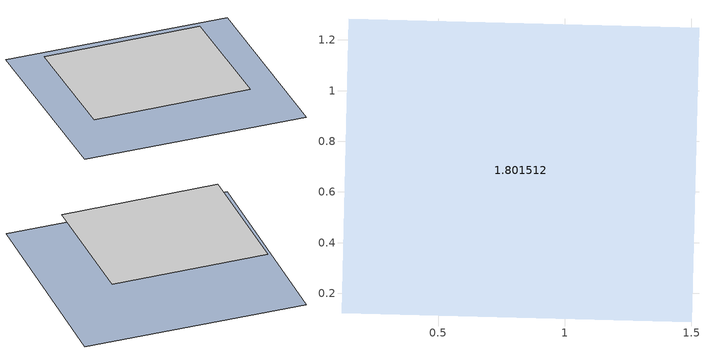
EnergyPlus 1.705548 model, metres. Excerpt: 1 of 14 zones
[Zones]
1.801512
 ceiling inside (1.366612): 1.5,0.09,1.65 1.53,1.25,1.62 0.15,1.28,1.62 0.12,0.12,1.65
shading: 1.9,-0.15,1.42 1.96,1.7,1.36 0,1.76,1.36 -0.06,-0.09,1.42
[WindowProperty:AirflowControl]
1.83516: Airflow Source=1.6477; Airflow Destination=1.914851; Maximum Flow Rate {m3/s-m}=1.68658; Airflow Control Type=1.58935; Airflow Is Scheduled=1.414669; Airflow Multiplier Schedule=1.775321
[WindowProperty:StormWindow]
Window=1.988366; Storm Glass Layer=1.610445; Distance Between Storm Glass Layer and Adjacent Glass {m}=1.259529; Month that Storm Glass Layer is Put On=1.453817; Day of Month that Storm Glass Layer is Put On=1.38383; Month that Storm Glass Layer is Taken Off=1.242656; Day of Month that Storm Glass Layer is Taken Off=1.157085
[Zone]
1.776584: Type=1.585071; Multiplier=1.302202; Ceiling Height {m}=1.176137; Volume {m3}=1.415844; Floor Area {m2}=1.299691; Zone Inside Convection Algorithm=1.276751; Zone Outside Convection Algorithm=1.147267; Part of Total Floor Area=1.068129
[ZoneGroup]
1.737555: Zone List=1.776087; Zone List Multiplier=1.647977
[WindowShadingControl]
1.629447: Zone=1.00843; Shading Type=1.380292; Construction with Shading=1.243748; Shading Control Type=1.432373; Schedule=1.217022; Setpoint {W/m2, W or deg C}=1.749; Shading Control Is Scheduled=1.68279; Glare Control Is Active=1.729748; Shading Device Material=1.731391; Type of Slat Angle Control for Blinds=1.23641; Slat Angle Schedule=1.379008; Setpoint 2 {W/m2 or deg C}=1.415753; Daylighting Control Object=1.599402; Multiple Surface Control Type=1.104302; Fenestration Surface 1=1.609562; Fenestration Surface 2=1.471406; Fenestration Surface 3=1.4405; Fenestration Surface 4=1.806837; Fenestration Surface 5=1.074464; Fenestration Surface 6=1.60917; Fenestration Surface 7=1.679796; Fenestration Surface 8=1.381188; Fenestration Surface 9=1.724703; Fenestration Surface 10=1.788579
[InternalMass]
1.628579: Construction=1.507249; Zone=1.179283; Surface Area {m2}=1.676548
[SurfaceProperty:HeatBalanceSourceTerm]
1.774439: Inside Face Heat Source Term Schedule=1.933377; Outside Face Heat Source Term Schedule=1.747273
[SurfaceControl:MovableInsulation]
Insulation Type=1.120954; Surface=1.491307; Material=1.093565; Schedule=1.584337
[SurfaceProperty:OtherSideCoefficients]
1.906884: Combined Convective/Radiative Film Coefficient {W/m2-K}=1.49216; Constant Temperature {C}=1.265079; Constant Temperature Coefficient=1.797578; External Dry-Bulb Temperature Coefficient=1.333809; Ground Temperature Coefficient=1.261434; Wind Speed Coefficient=1.057111; Zone Air Temperature Coefficient=1.371923; Constant Temperature Schedule=1.009456; Sinusoidal Variation of Constant Temperature Coefficient=1.288448; Period of Sinusoidal Variation {hr}=1.064203; Previous Other Side Temperature Coefficient=1.336241; Minimum Other Side Temperature Limit {C}=1.409716; Maximum Other Side Temperature Limit {C}=1.458028
[SurfaceProperty:OtherSideConditionsModel]
1.694377: Type of Modeling=1.278971
[SurfaceProperty:Underwater]
1.331769: Distance from Surface Centroid to Leading Edge of Boundary Layer {m}=1.691135; Free Stream Water Temperature Schedule {C}=1.247254; Free Stream Water Velocity Schedule {m/s}=1.113749
[Foundation:Kiva]
1.597211: Interior Horizontal Insulation Material=1.835486; Interior Horizontal Insulation Depth {m}=1.242182; Interior Horizontal Insulation Width {m}=1.095031; Interior Vertical Insulation Material=1.005173; Interior Vertical Insulation Depth {m}=1.806179; Exterior Horizontal Insulation Material=1.99636; Exterior Horizontal Insulation Depth {m}=1.083716; Exterior Horizontal Insulation Width {m}=1.535453; Exterior Vertical Insulation Material=1.976325; Exterior Vertical Insulation Depth {m}=1.452965; Wall Height Above Grade {m}=1.062778; Wall Depth Below Slab {m}=1.801638; Footing Wall Construction=1.817662; Footing Material=1.259275; Footing Depth {m}=1.902881; Custom Block 1 Material=1.754228; Custom Block 1 Depth {m}=1.79119; Custom Block 1 X Position {m}=1.094794; Custom Block 1 Z Position {m}=1.378013; Custom Block 2 Material=1.633763; Custom Block 2 Depth {m}=1.48779; Custom Block 2 X Position {m}=1.249378; Custom Block 2 Z Position {m}=1.431107; Custom Block 3 Material=1.173947; Custom Block 3 Depth {m}=1.018852; Custom Block 3 X Position {m}=1.45136; Custom Block 3 Z Position {m}=1.689663; Custom Block 4 Material=1.054771; Custom Block 4 Depth {m}=1.656896; Custom Block 4 X Position {m}=1.945673; Custom Block 4 Z Position {m}=1.231381; Custom Block 5 Material=1.605643; Custom Block 5 Depth {m}=1.726204; Custom Block 5 X Position {m}=1.821979; Custom Block 5 Z Position {m}=1.599778; Custom Block 6 Material=1.758509; Custom Block 6 Depth {m}=1.743437; Custom Block 6 X Position {m}=1.59279; Custom Block 6 Z Position {m}=1.069818; Custom Block 7 Material=1.250978; Custom Block 7 Depth {m}=1.808266; Custom Block 7 X Position {m}=1.021593; Custom Block 7 Z Position {m}=1.163533; Custom Block 8 Material=1.079449; Custom Block 8 Depth {m}=1.243995; Custom Block 8 X Position {m}=1.200981; Custom Block 8 Z Position {m}=1.415655; Custom Block 9 Material=1.202236; Custom Block 9 Depth {m}=1.488183; Custom Block 9 X Position {m}=1.880769; Custom Block 9 Z Position {m}=1.38923; Custom Block 10 Material=1.49269; Custom Block 10 Depth {m}=1.233276; Custom Block 10 X Position {m}=1.046125; Custom Block 10 Z Position {m}=1.941256
[Foundation:Kiva:Settings]
Soil Conductivity {W/m-K}=1.942328; Soil Density {kg/m3}=1.817224; Soil Specific Heat {J/kg-K}=1.745696; Ground Solar Absorptivity=1.738295; Ground Thermal Absorptivity=1.113954; Ground Surface Roughness {m}=1.864113; Far-Field Width {m}=1.169728; Deep-Ground Boundary Condition=1.022109; Deep-Ground Depth {m}=1.844788; Minimum Cell Dimension {m}=1.174784; Maximum Cell Growth Coefficient=1.978193; Simulation Timestep=1.625277
[SurfaceProperty:ExposedFoundationPerimeter]
1.199589: Exposed Perimeter Calculation Method=1.867463; Total Exposed Perimeter {m}=1.878917; Exposed Perimeter Fraction=1.236827; Surface Segment 1 Exposed=1.673778; Surface Segment 2 Exposed=1.768382; Surface Segment 3 Exposed=1.4557; Surface Segment 4 Exposed=1.917854; Surface Segment 5 Exposed=1.646567; Surface Segment 6 Exposed=1.052407; Surface Segment 7 Exposed=1.246446; Surface Segment 8 Exposed=1.867149; Surface Segment 9 Exposed=1.084081; Surface Segment 10 Exposed=1.133662
[SurfaceProperty:ExteriorNaturalVentedCavity]
1.719958: Boundary Conditions Model=1.129353; Area Fraction of Openings=1.374252; Thermal Emissivity of Exterior Baffle Material=1.657803; Solar Absorbtivity of Exterior Baffle=1.439901; Height Scale for Buoyancy-Driven Ventilation {m}=1.132853; Effective Thickness of Cavity Behind Exterior Baffle {m}=1.123761; Ratio of Actual Surface Area to Projected Surface Area=1.379247; Roughness of Exterior Surface=1.615659; Effectiveness for Perforations with Respect to Wind=1.835316; Discharge Coefficient for Openings with Respect to Buoyancy Driven Flow=1.577162; Surface 1=1.586671; Surface 2=1.540505; Surface 3=1.669421; Surface 4=1.49892; Surface 5=1.799181; Surface 6=1.219627; Surface 7=1.932103; Surface 8=1.060727; Surface 9=1.314199; Surface 10=1.323253
[SurfaceProperty:SolarIncidentInside]
1.925182: Surface=1.419626; Construction=1.473097; Inside Surface Incident Sun Solar Radiation Schedule=1.389773
[SurfaceProperty:LocalEnvironment]
1.345983: Exterior Surface=1.546138; External Shading Fraction Schedule=1.176813; Surrounding Surfaces Object=1.278867
[ZoneProperty:LocalEnvironment]
1.302384: Zone=1.651484
[SurfaceProperty:SurroundingSurfaces]
1.33135: Sky View Factor=1.770212; Sky Temperature Schedule=1.464064; Ground View Factor=1.038696; Ground Temperature Schedule=1.283734; Surrounding Surface 1=1.829322; Surrounding Surface 1 View Factor=1.787955; Surrounding Surface 1 Temperature Schedule=1.813361; Surrounding Surface 2=1.970725; Surrounding Surface 2 View Factor=1.98539; Surrounding Surface 2 Temperature Schedule=1.918628; Surrounding Surface 3=1.874712; Surrounding Surface 3 View Factor=1.676564; Surrounding Surface 3 Temperature Schedule=1.448194; Surrounding Surface 4=1.039249; Surrounding Surface 4 View Factor=1.23575; Surrounding Surface 4 Temperature Schedule=1.67475; Surrounding Surface 5=1.459738; Surrounding Surface 5 View Factor=1.236305; Surrounding Surface 5 Temperature Schedule=1.199513; Surrounding Surface 6=1.368665; Surrounding Surface 6 View Factor=1.872379; Surrounding Surface 6 Temperature Schedule=1.765228; Surrounding Surface 7=1.562207; Surrounding Surface 7 View Factor=1.682197; Surrounding Surface 7 Temperature Schedule=1.976949; Surrounding Surface 8=1.566021; Surrounding Surface 8 View Factor=1.066322; Surrounding Surface 8 Temperature Schedule=1.700369; Surrounding Surface 9=1.580882; Surrounding Surface 9 View Factor=1.028882; Surrounding Surface 9 Temperature Schedule=1.103766; Surrounding Surface 10=1.55996; Surrounding Surface 10 View Factor=1.336338; Surrounding Surface 10 Temperature Schedule=1.009827
[ZoneProperty:UserViewFactors:bySurfaceName]
1.841977: From Surface 1=1.034537; To Surface 1=1.594978; View Factor 1=1.936788; From Surface 2=1.529461; To Surface 2=1.834634; View Factor 2=1.857041; From Surface 3=1.413538; To Surface 3=1.560393; View Factor 3=1.608291; From Surface 4=1.186705; To Surface 4=1.722643; View Factor 4=1.988791; From Surface 5=1.50596; To Surface 5=1.195113; View Factor 5=1.843168; From Surface 6=1.439958; To Surface 6=1.964226; View Factor 6=1.635014; From Surface 7=1.329375; To Surface 7=1.813615; View Factor 7=1.59643; From Surface 8=1.72888; To Surface 8=1.326342; View Factor 8=1.237019; From Surface 9=1.333298; To Surface 9=1.747035; View Factor 9=1.835597; From Surface 10=1.268092; To Surface 10=1.813563; View Factor 10=1.835781; From Surface 11=1.230735; To Surface 11=1.348547; View Factor 11=1.02459; From Surface 12=1.095521; To Surface 12=1.023048; View Factor 12=1.507009; From Surface 13=1.193004; To Surface 13=1.908885; View Factor 13=1.877147; From Surface 14=1.312142; To Surface 14=1.92531; View Factor 14=1.518852; From Surface 15=1.876591; To Surface 15=1.075775; View Factor 15=1.598522; From Surface 16=1.856881; To Surface 16=1.039505; View Factor 16=1.306026; From Surface 17=1.000788; To Surface 17=1.621031; View Factor 17=1.084214; From Surface 18=1.410426; To Surface 18=1.222012; View Factor 18=1.604088; From Surface 19=1.444859; To Surface 19=1.649046; View Factor 19=1.794482; From Surface 20=1.271688; To Surface 20=1.53703; View Factor 20=1.337621; A42=1.083493; A43=1.590445; N21=1.273385; A44=1.300675; A45=1.927974; N22=1.106075; A46=1.829278; A47=1.574646; N23=1.53111; A48=1.271519; A49=1.658384; N24=1.361011; A50=1.600971; A51=1.025072; N25=1.758322; A52=1.22941; A53=1.741132; N26=1.618503; A54=1.186281; A55=1.570776; N27=1.091305; A56=1.695183; A57=1.824648; N28=1.30045; A58=1.217955; A59=1.618212; N29=1.396628; A60=1.811317; A61=1.254933; N30=1.048537; A62=1.731872; A63=1.176925; N31=1.294097; A64=1.773087; A65=1.2821; N32=1.604609; A66=1.025937; A67=1.782888; N33=1.88673; A68=1.13862; A69=1.630202; N34=1.601195; A70=1.788498; A71=1.613248; N35=1.916524; A72=1.861614; A73=1.899086; N36=1.855946; A74=1.715042; A75=1.136228; N37=1.314747; A76=1.140457; A77=1.517027; N38=1.01372; A78=1.081929; A79=1.889937; N39=1.365509; A80=1.427501; A81=1.212899; N40=1.630083; A82=1.995901; A83=1.233834; N41=1.951371; A84=1.192254; A85=1.226624; N42=1.039957; A86=1.288129; A87=1.1666; N43=1.59973; A88=1.282211; A89=1.726652; N44=1.605182; A90=1.271531; A91=1.554162; N45=1.298738; A92=1.975104; A93=1.153221; N46=1.184729; A94=1.830133; A95=1.361632; N47=1.3015; A96=1.066306; A97=1.456152; N48=1.921319; A98=1.559204; A99=1.732892; N49=1.387305; A100=1.585137; A101=1.445925; N50=1.688207; A102=1.924922; A103=1.011593; N51=1.298638; A104=1.983829; A105=1.726779; N52=1.789859; A106=1.662326; A107=1.047306; N53=1.322723; A108=1.892897; A109=1.930604; N54=1.760293; A110=1.880294; A111=1.380583; N55=1.236346; A112=1.786669; A113=1.220356; N56=1.35283; A114=1.592309; A115=1.150665; N57=1.082714; A116=1.152718; A117=1.281757; N58=1.064988; A118=1.641747; A119=1.819614; N59=1.499086; A120=1.008948; A121=1.272027; N60=1.7923; A122=1.240452; A123=1.056579; N61=1.563946; A124=1.862097; A125=1.444392; N62=1.45477; A126=1.589345; A127=1.375989; N63=1.382451; A128=1.451384; A129=1.417131; N64=1.689751; A130=1.299807; A131=1.373386; N65=1.878908; A132=1.871071; A133=1.305898; N66=1.954968; A134=1.5846; A135=1.652675; N67=1.515041; A136=1.915674; A137=1.188078; N68=1.635454; A138=1.437063; A139=1.788524; N69=1.902781; A140=1.74159; A141=1.617924; N70=1.998139; A142=1.267344; A143=1.917676; N71=1.53034; A144=1.188867; A145=1.161223; N72=1.087845; A146=1.714413; A147=1.802909; N73=1.070319; A148=1.356895; A149=1.16825; N74=1.90844; A150=1.602603; A151=1.463412; N75=1.988591; A152=1.277738; A153=1.253742; N76=1.482897; A154=1.261436; A155=1.715308; N77=1.422722; A156=1.780889; A157=1.202665; N78=1.636005; A158=1.677475; A159=1.216091; N79=1.548668; A160=1.893163; A161=1.270504; N80=1.593498; A162=1.196966; A163=1.856715; N81=1.904507; A164=1.367514; A165=1.09684; N82=1.741321; A166=1.748002; A167=1.595087; N83=1.389952; A168=1.184495; A169=1.700952; N84=1.138826; A170=1.800973; A171=1.074724; N85=1.91039; A172=1.120129; A173=1.278205; N86=1.6296; A174=1.536047; A175=1.62231; N87=1.88421; A176=1.723939; A177=1.76597; N88=1.643722; A178=1.936431; A179=1.467909; N89=1.082155; A180=1.300879; A181=1.397821; N90=1.035156; A182=1.776167; A183=1.281587; N91=1.517464; A184=1.740925; A185=1.714766; N92=1.548066; A186=1.721201; A187=1.370191; N93=1.355532; A188=1.290073; A189=1.752259; N94=1.755778; A190=1.012492; A191=1.128032; N95=1.061869; A192=1.606488; A193=1.371742; N96=1.566153; A194=1.449899; A195=1.585222; N97=1.257072; A196=1.695562; A197=1.95547; N98=1.63711; A198=1.645595; A199=1.147424; N99=1.99759; A200=1.567635; A201=1.933369; N100=1.296067; A202=1.765773; A203=1.870752; N101=1.45102; A204=1.712108; A205=1.860666; N102=1.807021; A206=1.229371; A207=1.86558; N103=1.184673; A208=1.731727; A209=1.015065; N104=1.079054; A210=1.082583; A211=1.673009; N105=1.536191; A212=1.730764; A213=1.73219; N106=1.159979; A214=1.017907; A215=1.707734; N107=1.784922; A216=1.300853; A217=1.948068; N108=1.108902; A218=1.256467; A219=1.111073; N109=1.092848; A220=1.198245; A221=1.667392; N110=1.091433; A222=1.762365; A223=1.607905; N111=1.433775; A224=1.056201; A225=1.326311; N112=1.791311; A226=1.507824; A227=1.211251; N113=1.979571; A228=1.726308; A229=1.268507; N114=1.482179; A230=1.757849; A231=1.868279; N115=1.662175; A232=1.092437; A233=1.803298; N116=1.353271; A234=1.593184; A235=1.391449; N117=1.880138; A236=1.451121; A237=1.564526; N118=1.932745; A238=1.140285; A239=1.268579; N119=1.56845; A240=1.802077; A241=1.138977; N120=1.702435; A242=1.227086; A243=1.195553; N121=1.100395
[GroundHeatTransfer:Control]
1.642643: Run Basement Preprocessor=1.183075; Run Slab Preprocessor=1.247754
[GroundHeatTransfer:Slab:Materials]
NMAT: Number of materials=1.433293; ALBEDO: Surface Albedo: No Snow=1.425445; ALBEDO: Surface Albedo: Snow=1.740187; EPSLW: Surface Emissivity: No Snow=1.109866; EPSLW: Surface Emissivity: Snow=1.496617; Z0: Surface Roughness: No Snow {cm}=1.536498; Z0: Surface Roughness: Snow {cm}=1.753952; HIN: Indoor HConv: Downward Flow {W/m2-K}=1.277797; HIN: Indoor HConv: Upward {W/m2-K}=1.615136
[GroundHeatTransfer:Slab:MatlProps]
RHO: Slab Material density {kg/m3}=1.563997; RHO: Soil Density {kg/m3}=1.772284; CP: Slab CP {J/kg-K}=1.170312; CP: Soil CP {J/kg-K}=1.345063; TCON: Slab k {W/m-K}=1.401803; TCON: Soil k {W/m-K}=1.426102
[GroundHeatTransfer:Slab:BoundConds]
EVTR: Is surface evapotranspiration modeled=1.957148; FIXBC: is the lower boundary at a fixed temperature=1.989682; TDEEPin {C}=1.702565; USRHflag: Is the ground surface h specified by the user?=1.06996; USERH: User specified ground surface heat transfer coefficient {W/m2-K}=1.637146
[GroundHeatTransfer:Slab:BldgProps]
IYRS: Number of years to iterate=1.364973; Shape: Slab shape=1.580845; HBLDG: Building height {m}=1.67267; TIN1: January Indoor Average Temperature Setpoint {C}=1.366372; TIN2: February Indoor Average Temperature Setpoint {C}=1.815233; TIN3: March Indoor Average Temperature Setpoint {C}=1.566245; TIN4: April Indoor Average Temperature Setpoint {C}=1.957923; TIN5: May Indoor Average Temperature Setpoint {C}=1.036245; TIN6: June Indoor Average Temperature Setpoint {C}=1.478708; TIN7: July Indoor Average Temperature Setpoint {C}=1.806532; TIN8: August Indoor Average Temperature Setpoint {C}=1.794923; TIN9: September Indoor Average Temperature Setpoint {C}=1.101661; TIN10: October Indoor Average Temperature Setpoint {C}=1.803213; TIN11: November Indoor Average Temperature Setpoint {C}=1.520761; TIN12: December Indoor Average Temperature Setpoint {C}=1.839004; TINAmp: Daily Indoor sine wave variation amplitude {deltaC}=1.659115; ConvTol: Convergence Tolerance=1.311759
[GroundHeatTransfer:Slab:Insulation]
RINS: R value of under slab insulation {m2-K/W}=1.702401; DINS: Width of strip of under slab insulation {m}=1.422258; RVINS: R value of vertical insulation {m2-K/W}=1.774832; ZVINS: Depth of vertical insulation {m}=1.618174; IVINS: Flag: Is there vertical insulation=1.07246
[GroundHeatTransfer:Slab:EquivalentSlab]
APRatio: The area to perimeter ratio for this slab {m}=1.694161; SLABDEPTH: Thickness of slab on grade {m}=1.062884; CLEARANCE: Distance from edge of slab to domain edge {m}=1.692737; ZCLEARANCE: Distance from bottom of slab to domain bottom {m}=1.282611
[GroundHeatTransfer:Slab:AutoGrid]
SLABX: X dimension of the building slab {m}=1.012194; SLABY: Y dimension of the building slab {m}=1.513325; SLABDEPTH: Thickness of slab on grade {m}=1.377792; CLEARANCE: Distance from edge of slab to domain edge {m}=1.368315; ZCLEARANCE: Distance from bottom of slab to domain bottom {m}=1.582475
[GroundHeatTransfer:Slab:ManualGrid]
NX: Number of cells in the X direction=1.570306; NY: Number of cells in the Y direction=1.153381; NZ: Number of cells in the Z direction=1.451948; IBOX: X direction cell indicator of slab edge=1.350375; JBOX: Y direction cell indicator of slab edge=1.460208
[GroundHeatTransfer:Slab:XFACE]
N1=1.152866; N2=1.695924; N3=1.141153; N4=1.76976; N5=1.428555; N6=1.505821; N7=1.050571; N8=1.274171; N9=1.467324; N10=1.983509; N11=1.085527; N12=1.01525; N13=1.956246; N14=1.630267; N15=1.054676; N16=1.629532; N17=1.798215; N18=1.299917; N19=1.709055; N20=1.926404; N21=1.377568; N22=1.401944; N23=1.13271; N24=1.716231; N25=1.075715; N26=1.354622; N27=1.383319; N28=1.888477; N29=1.03676; N30=1.288139; N31=1.382817; N32=1.739835; N33=1.183126; N34=1.997722; N35=1.058025; N36=1.552347; N37=1.481184; N38=1.146761; N39=1.731268; N40=1.421535
[GroundHeatTransfer:Slab:YFACE]
N1=1.456873; N2=1.719938; N3=1.761005; N4=1.334519; N5=1.961329; N6=1.726346; N7=1.432455; N8=1.498148; N9=1.186507; N10=1.152618; N11=1.098217; N12=1.917121; N13=1.930808; N14=1.166053; N15=1.5689; N16=1.222115; N17=1.114703; N18=1.567736; N19=1.753743; N20=1.747907; N21=1.54636; N22=1.495668; N23=1.551246; N24=1.861502; N25=1.937263; N26=1.377889; N27=1.989789; N28=1.540257; N29=1.167847; N30=1.135601; N31=1.618263; N32=1.200002; N33=1.803112; N34=1.636299; N35=1.146688; N36=1.773173; N37=1.858258; N38=1.396888; N39=1.336846; N40=1.03693
[GroundHeatTransfer:Slab:ZFACE]
N1=1.814301; N2=1.536814; N3=1.142897; N4=1.191285; N5=1.883706; N6=1.981187; N7=1.102013; N8=1.687227; N9=1.526006; N10=1.913907; N11=1.974997; N12=1.304847; N13=1.21343; N14=1.480785; N15=1.636911; N16=1.481461; N17=1.446527; N18=1.742675; N19=1.217697; N20=1.889738; N21=1.019793; N22=1.878592; N23=1.492807; N24=1.265823; N25=1.537291
[GroundHeatTransfer:Basement:SimParameters]
F: Multiplier for the ADI solution=1.638841; IYRS: Maximum number of yearly iterations:=1.523826
[GroundHeatTransfer:Basement:MatlProps]
NMAT: Number of materials in this domain=1.487462; Density for Foundation Wall {kg/m3}=1.178282; density for Floor Slab {kg/m3}=1.048142; density for Ceiling {kg/m3}=1.549097; density for Soil {kg/m3}=1.902128; density for Gravel {kg/m3}=1.712847; density for Wood {kg/m3}=1.358753; Specific heat for foundation wall {J/kg-K}=1.124344; Specific heat for floor slab {J/kg-K}=1.905147; Specific heat for ceiling {J/kg-K}=1.767512; Specific heat for soil {J/kg-K}=1.253597; Specific heat for gravel {J/kg-K}=1.513301; Specific heat for wood {J/kg-K}=1.767819; Thermal conductivity for foundation wall {W/m-K}=1.340873; Thermal conductivity for floor slab {W/m-K}=1.299384; Thermal conductivity for ceiling {W/m-K}=1.328332; thermal conductivity for soil {W/m-K}=1.715547; thermal conductivity for gravel {W/m-K}=1.569221; thermal conductivity for wood {W/m-K}=1.64974
[GroundHeatTransfer:Basement:Insulation]
REXT: R Value of any exterior insulation {m2-K/W}=1.421062; INSFULL: Flag: Is the wall fully insulated?=1.255961
[GroundHeatTransfer:Basement:SurfaceProps]
ALBEDO: Surface albedo for No snow conditions=1.742168; ALBEDO: Surface albedo for snow conditions=1.99833; EPSLN: Surface emissivity No Snow=1.022996; EPSLN: Surface emissivity with Snow=1.757042; VEGHT: Surface roughness No snow conditions {cm}=1.568272; VEGHT: Surface roughness Snow conditions {cm}=1.781983; PET: Flag, Potential evapotranspiration on?=1.13615
[GroundHeatTransfer:Basement:BldgData]
DWALL: Wall thickness {m}=1.275247; DSLAB: Floor slab thickness {m}=1.690659; DGRAVXY: Width of gravel pit beside basement wall {m}=1.633815; DGRAVZN: Gravel depth extending above the floor slab {m}=1.17367; DGRAVZP: Gravel depth below the floor slab {m}=1.633635
[GroundHeatTransfer:Basement:Interior]
COND: Flag: Is the basement conditioned?=1.452652; HIN: Downward convection only heat transfer coefficient {W/m2-K}=1.08636; HIN: Upward convection only heat transfer coefficient {W/m2-K}=1.85046; HIN: Horizontal convection only heat transfer coefficient {W/m2-K}=1.749992; HIN: Downward combined (convection and radiation) heat transfer coefficient {W/m2-K}=1.913396; HIN: Upward combined (convection and radiation) heat transfer coefficient {W/m2-K}=1.524687; HIN: Horizontal combined (convection and radiation) heat transfer coefficient {W/m2-K}=1.323809
[GroundHeatTransfer:Basement:ComBldg]
January average temperature {C}=1.214955; February average temperature {C}=1.113477; March average temperature {C}=1.389531; April average temperature {C}=1.584012; May average temperature {C}=1.120138; June average temperature {C}=1.590554; July average temperature {C}=1.630417; August average temperature {C}=1.094996; September average temperature {C}=1.136257; October average temperature {C}=1.144983; November average temperature {C}=1.408783; December average temperature {C}=1.684949; Daily variation sine wave amplitude {deltaC}=1.841252
[GroundHeatTransfer:Basement:EquivSlab]
APRatio: The area to perimeter ratio for this slab {m}=1.855436; EquivSizing: Flag=1.051105
[GroundHeatTransfer:Basement:EquivAutoGrid]
CLEARANCE: Distance from outside of wall to edge of 3-D ground domain {m}=1.686939; SlabDepth: Thickness of the floor slab {m}=1.298418; BaseDepth: Depth of the basement wall below grade {m}=1.344534
[GroundHeatTransfer:Basement:AutoGrid]
CLEARANCE: Distance from outside of wall to edge, {m}=1.252024; SLABX: X dimension of the building slab {m}=1.329542; SLABY: Y dimension of the building slab {m}=1.884525; ConcAGHeight: Height of the foundation wall above grade {m}=1.294466; SlabDepth: Thickness of the floor slab {m}=1.527471; BaseDepth: Depth of the basement wall below grade {m}=1.377468
[GroundHeatTransfer:Basement:ManualGrid]
NX: Number of cells in the X direction: 20]=1.367943; NY: Number of cells in the Y direction: 20]=1.212618; NZAG: Number of cells in the Z direction. above grade: 4 Always]=1.91779; NZBG: Number of cells in Z direction. below grade: 10-35]=1.022184; IBASE: X direction cell indicator of slab edge: 5-20]=1.236772; JBASE: Y direction cell indicator of slab edge: 5-20]=1.447196; KBASE: Z direction cell indicator of the top of the floor slab: 5-20]=1.940865
[GroundHeatTransfer:Basement:XFACE]
N1=1.022541; N2=1.276961; N3=1.452849; N4=1.795242; N5=1.095397; N6=1.400437; N7=1.3063; N8=1.813258; N9=1.556241; N10=1.723226; N11=1.471965; N12=1.164163; N13=1.209823; N14=1.893584; N15=1.817581; N16=1.807248; N17=1.490774; N18=1.670116; N19=1.879829; N20=1.694966; N21=1.854232; N22=1.749906; N23=1.379963; N24=1.226058; N25=1.416471; N26=1.846636; N27=1.98943; N28=1.948684; N29=1.84552; N30=1.018718; N31=1.345498; N32=1.513536; N33=1.501791; N34=1.247415; N35=1.31688; N36=1.876977; N37=1.828705; N38=1.264963; N39=1.519361; N40=1.754155; N41=1.993316; N42=1.632705; N43=1.081419; N44=1.322132
[GroundHeatTransfer:Basement:YFACE]
N1=1.776933; N2=1.069207; N3=1.659853; N4=1.173011; N5=1.715751; N6=1.028387; N7=1.705408; N8=1.517058; N9=1.491472; N10=1.527641; N11=1.9784; N12=1.635828; N13=1.57193; N14=1.225964; N15=1.314337; N16=1.58529; N17=1.101717; N18=1.752081; N19=1.639552; N20=1.148952; N21=1.042809; N22=1.282565; N23=1.236819; N24=1.040988; N25=1.565188; N26=1.369969; N27=1.260986; N28=1.359358; N29=1.68747; N30=1.020944; N31=1.504592; N32=1.288938; N33=1.167529; N34=1.024371; N35=1.413502; N36=1.054643; N37=1.643121; N38=1.52948; N39=1.35252; N40=1.12455; N41=1.02251; N42=1.873979; N43=1.121025; N44=1.663028
[GroundHeatTransfer:Basement:ZFACE]
N1=1.125093; N2=1.662177; N3=1.71859; N4=1.233859; N5=1.572025; N6=1.093109; N7=1.360608; N8=1.753363; N9=1.926844; N10=1.538663; N11=1.743917; N12=1.693525; N13=1.086094; N14=1.371702; N15=1.562425; N16=1.535119; N17=1.919955; N18=1.044193; N19=1.272737; N20=1.470833; N21=1.162862; N22=1.415326; N23=1.109777; N24=1.358394; N25=1.554134; N26=1.329645; N27=1.352415; N28=1.923693; N29=1.228597; N30=1.445171; N31=1.839091; N32=1.213911; N33=1.357212; N34=1.311524; N35=1.733439; N36=1.300641; N37=1.037695; N38=1.698053; N39=1.539916; N40=1.233017
[RoomAirModelType]
1.435147: Zone=1.171958; Room-Air Modeling Type=1.369422; Air Temperature Coupling Strategy=1.240836
[RoomAir:TemperaturePattern:UserDefined]
1.172675: Zone=1.926415; Availability Schedule=1.454929; Pattern Control Schedule=1.187685
[RoomAir:TemperaturePattern:ConstantGradient]
Room Air Temperature Pattern Constant Gradient=1.97202; Control Integer for Pattern Control Schedule=1.858701; Thermostat Offset {deltaC}=1.917102; Return Air Offset {deltaC}=1.274065; Exhaust Air Offset {deltaC}=1.544181; Temperature Gradient {K/m}=1.898322
[RoomAir:TemperaturePattern:TwoGradient]
Room Air Temperature Pattern Two Gradient=1.77993; Control Integer for Pattern Control Schedule=1.990514; Thermostat Height {m}=1.730039; Return Air Height {m}=1.585133; Exhaust Air Height {m}=1.236343; Temperature Gradient Lower Bound {K/m}=1.320736; Temperature Gradient Upper  Bound {K/m}=1.890983; Gradient Interpolation Mode=1.897466; Upper Temperature Bound {C}=1.163845; Lower Temperature Bound {C}=1.194725; Upper Heat Rate Bound {W}=1.549536; Lower Heat Rate Bound {W}=1.330256
[RoomAir:TemperaturePattern:NondimensionalHeight]
1.890133: Control Integer for Pattern Control Schedule=1.191886; Thermostat Offset {deltaC}=1.279976; Return Air Offset {deltaC}=1.223163; Exhaust Air Offset {deltaC}=1.208726; Pair 1 Zeta Nondimensional Height=1.494165; Pair 1 Delta Adjacent Air Temperature {deltaC}=1.848967; Pair 2 Zeta Nondimensional Height=1.3387; Pair 2 Delta Adjacent Air Temperature {deltaC}=1.644586; Pair 3 Zeta Nondimensional Height=1.089174; Pair 3 Delta Adjacent Air Temperature {deltaC}=1.606179; Pair 4 Zeta Nondimensional Height=1.690356; Pair 4 Delta Adjacent Air Temperature {deltaC}=1.969747; Pair 5 Zeta Nondimensional Height=1.223309; Pair 5 Delta Adjacent Air Temperature {deltaC}=1.124915; Pair 6 Zeta Nondimensional Height=1.620719; Pair 6 Delta Adjacent Air Temperature {deltaC}=1.968938; Pair 7 Zeta Nondimensional Height=1.104885; Pair 7 Delta Adjacent Air Temperature {deltaC}=1.092736; Pair 8 Zeta Nondimensional Height=1.129609; Pair 8 Delta Adjacent Air Temperature {deltaC}=1.455209; Pair 9 Zeta Nondimensional Height=1.857253; Pair 9 Delta Adjacent Air Temperature {deltaC}=1.452087; Pair 10 Zeta Nondimensional Height=1.452192; Pair 10 Delta Adjacent Air Temperature {deltaC}=1.535555; Pair 11 Zeta Nondimensional Height=1.72193; Pair 11 Delta Adjacent Air Temperature {deltaC}=1.790918; Pair 12 Zeta Nondimensional Height=1.887115; Pair 12 Delta Adjacent Air Temperature {deltaC}=1.126539; Pair 13 Zeta Nondimensional Height=1.51172; Pair 13 Delta Adjacent Air Temperature {deltaC}=1.983314; Pair 14 Zeta Nondimensional Height=1.874623; Pair 14 Delta Adjacent Air Temperature {deltaC}=1.719923; Pair 15 Zeta Nondimensional Height=1.313843; Pair 15 Delta Adjacent Air Temperature {deltaC}=1.080118; Pair 16 Zeta Nondimensional Height=1.32469; Pair 16 Delta Adjacent Air Temperature {deltaC}=1.398288; Pair 17 Zeta Nondimensional Height=1.443058; Pair 17 Delta Adjacent Air Temperature {deltaC}=1.449555; Pair 18 Zeta Nondimensional Height=1.19514; Pair 18 Delta Adjacent Air Temperature {deltaC}=1.100657; Pair 19 Zeta Nondimensional Height=1.644786; Pair 19 Delta Adjacent Air Temperature {deltaC}=1.167857
[RoomAir:TemperaturePattern:SurfaceMapping]
1.319775: Control Integer for Pattern Control Schedule=1.138129; Thermostat Offset {deltaC}=1.548239; Return Air Offset {deltaC}=1.65989; Exhaust Air Offset {deltaC}=1.486497; Surface Name Pair 1=1.959495; Delta Adjacent Air Temperature Pair 1 {deltaC}=1.369543; Surface Name Pair 2=1.589778; Delta Adjacent Air Temperature Pair 2 {deltaC}=1.765437; Surface Name Pair 3=1.166866; Delta Adjacent Air Temperature Pair 3 {deltaC}=1.864861; Surface Name Pair 4=1.001527; Delta Adjacent Air Temperature Pair 4 {deltaC}=1.087074; Surface Name Pair 5=1.7813; Delta Adjacent Air Temperature Pair 5 {deltaC}=1.533524; Surface Name Pair 6=1.709652; Delta Adjacent Air Temperature Pair 6 {deltaC}=1.070367; Surface Name Pair 7=1.758423; Delta Adjacent Air Temperature Pair 7 {deltaC}=1.071147; Surface Name Pair 8=1.939798; Delta Adjacent Air Temperature Pair 8 {deltaC}=1.100874; Surface Name Pair 9=1.754059; Delta Adjacent Air Temperature Pair 9 {deltaC}=1.072764; Surface Name Pair 10=1.219372; Delta Adjacent Air Temperature Pair 10 {deltaC}=1.658882; Surface Name Pair 11=1.139851; Delta Adjacent Air Temperature Pair 11 {deltaC}=1.985945; Surface Name Pair 12=1.51816; Delta Adjacent Air Temperature Pair 12 {deltaC}=1.897527; Surface Name Pair 13=1.268888; Delta Adjacent Air Temperature Pair 13 {deltaC}=1.313924; Surface Name Pair 14=1.638959; Delta Adjacent Air Temperature Pair 14 {deltaC}=1.470923; Surface Name Pair 15=1.991327; Delta Adjacent Air Temperature Pair 15 {deltaC}=1.068726; Surface Name Pair 16=1.858195; Delta Adjacent Air Temperature Pair 16 {deltaC}=1.612285; Surface Name Pair 17=1.420022; Delta Adjacent Air Temperature Pair 17 {deltaC}=1.474289; Surface Name Pair 18=1.816556; Delta Adjacent Air Temperature Pair 18 {deltaC}=1.462056; Surface Name Pair 19=1.94615; Delta Adjacent Air Temperature Pair 19 {deltaC}=1.919589; Surface Name Pair 20=1.65961; Delta Adjacent Air Temperature Pair 20 {deltaC}=1.646029; Surface Name Pair 21=1.504827; Delta Adjacent Air Temperature Pair 21 {deltaC}=1.161768
[RoomAir:Node]
1.428434: Node Type=1.103473; Zone=1.090746; Height of Nodal Control Volume Center {m}=1.779256; Surface 1=1.700237; Surface 2=1.165261; Surface 3=1.523791; Surface 4=1.874898; Surface 5=1.478987; Surface 6=1.88199; Surface 7=1.464667; Surface 8=1.029076; Surface 9=1.336033; Surface 10=1.602111; Surface 11=1.680526; Surface 12=1.502837; Surface 13=1.800734; Surface 14=1.800049; Surface 15=1.560588; Surface 16=1.69102; Surface 17=1.00108; Surface 18=1.154333; Surface 19=1.881771; Surface 20=1.825372; Surface 21=1.55432
[RoomAirSettings:OneNodeDisplacementVentilation]
1.875716: Fraction of Convective Internal Loads Added to Floor Air=1.82431; Fraction of Infiltration Internal Loads Added to Floor Air=1.927686
[RoomAirSettings:ThreeNodeDisplacementVentilation]
1.707586: Gain Distribution Schedule=1.285305; Number of Plumes per Occupant=1.237389; Thermostat Height {m}=1.012913; Comfort Height {m}=1.728515; Temperature Difference Threshold for Reporting {deltaC}=1.642682
[RoomAirSettings:CrossVentilation]
1.154759: Gain Distribution Schedule=1.542297; Airflow Region Used for Thermal Comfort Evaluation=1.545881
[RoomAirSettings:UnderFloorAirDistributionInterior]
1.224032: Number of Diffusers=1.560368; Power per Plume {W}=1.126494; Design Effective Area of Diffuser {m2}=1.640213; Diffuser Slot Angle from Vertical {deg}=1.650265; Thermostat Height {m}=1.403985; Comfort Height {m}=1.478701; Temperature Difference Threshold for Reporting {deltaC}=1.184424; Floor Diffuser Type=1.465142; Transition Height {m}=1.866822; Coefficient A=1.617776; Coefficient B=1.434434; Coefficient C=1.963404; Coefficient D=1.877164; Coefficient E=1.32137
[RoomAirSettings:UnderFloorAirDistributionExterior]
1.369796: Number of Diffusers per Zone=1.26889; Power per Plume {W}=1.875989; Design Effective Area of Diffuser {m2}=1.829044; Diffuser Slot Angle from Vertical {deg}=1.584321; Thermostat Height {m}=1.662667; Comfort Height {m}=1.832597; Temperature Difference Threshold for Reporting {deltaC}=1.795402; Floor Diffuser Type=1.426704; Transition Height {m}=1.161154; Coefficient A in formula Kc = A*Gamma**B + C + D*Gamma + E*Gamma**2=1.510233; Coefficient B in formula Kc = A*Gamma**B + C + D*Gamma + E*Gamma**2=1.493208; Coefficient C in formula Kc = A*Gamma**B + C + D*Gamma + E*Gamma**2=1.391145; Coefficient D in formula Kc = A*Gamma**B + C + D*Gamma + E*Gamma**2=1.344245; Coefficient E in formula Kc = A*Gamma**B + C + D*Gamma + E*Gamma**2=1.981711
[RoomAir:Node:AirflowNetwork]
1.266519: Zone=1.75798; Fraction of Zone Air Volume=1.433438; RoomAir:Node:AirflowNetwork:AdjacentSurfaceList=1.395041; RoomAir:Node:AirflowNetwork:InternalGains=1.233804; RoomAir:Node:AirflowNetwork:HVACEquipment=1.484301
[RoomAir:Node:AirflowNetwork:AdjacentSurfaceList]
1.619955: Surface 1=1.989054; Surface 2=1.24107; Surface 3=1.344582; Surface 4=1.642871; Surface 5=1.359027; Surface 6=1.06499; Surface 7=1.321307; Surface 8=1.617237; Surface 9=1.972305; Surface 10=1.866026; Surface 11=1.245591; Surface 12=1.112207; Surface 13=1.933929; Surface 14=1.891554; Surface 15=1.687808; Surface 16=1.479159; Surface 17=1.002262; Surface 18=1.428987; Surface 19=1.098215; Surface 20=1.429825; Surface 21=1.85461
[RoomAir:Node:AirflowNetwork:InternalGains]
1.008904: Internal Gain Object 1 Type=1.197574; Internal Gain Object 1=1.864412; Internal Gain Object 2 Type=1.858173; Internal Gain Object 2=1.617784; Internal Gain Object 3 Type=1.55906; Internal Gain Object 3=1.603076
[RoomAir:Node:AirflowNetwork:HVACEquipment]
1.447311: ZoneHVAC or Air Terminal Equipment Object Type 1=1.251126; ZoneHVAC or Air Terminal Equipment Object Name 1=1.222433; Fraction of Output or Supply Air from HVAC Equipment 1=1.097758; Fraction of Input or Return Air to HVAC Equipment 1=1.291547; ZoneHVAC or Air Terminal Equipment Object Type 2=1.68839; ZoneHVAC or Air Terminal Equipment Object Name 2=1.25073; Fraction of Output or Supply Air from HVAC Equipment 2=1.242604; Fraction of Input or Return Air to HVAC Equipment 2=1.417799
[RoomAirSettings:AirflowNetwork]
1.877259: Zone=1.23124
[People]
1.734691: Zone or ZoneList=1.003368; Number of People Schedule=1.247568; Number of People Calculation Method=1.801771; Number of People=1.96625; People per Zone Floor Area {person/m2}=1.929052; Zone Floor Area per Person {m2/person}=1.859432; Fraction Radiant=1.049433; Sensible Heat Fraction=1.223508; Activity Level Schedule=1.406544; Carbon Dioxide Generation Rate {m3/s-W}=1.929154; Enable ASHRAE 55 Comfort Warnings=1.583674; Mean Radiant Temperature Calculation Type=1.640561; Surface Name/Angle Factor List=1.34606; Work Efficiency Schedule=1.788584; Clothing Insulation Calculation Method=1.22145; Clothing Insulation Calculation Method Schedule=1.329041; Clothing Insulation Schedule=1.725201; Air Velocity Schedule=1.56742; Thermal Comfort Model 1 Type=1.386161; Thermal Comfort Model 2 Type=1.581245; Thermal Comfort Model 3 Type=1.979575; Thermal Comfort Model 4 Type=1.02134; Thermal Comfort Model 5 Type=1.623279
[Lights]
1.155272: Zone or ZoneList=1.629442; Schedule=1.830893; Design Level Calculation Method=1.292154; Lighting Level {W}=1.899032; Watts per Zone Floor Area {W/m2}=1.543913; Watts per Person {W/person}=1.900224; Return Air Fraction=1.895927; Fraction Radiant=1.902409; Fraction Visible=1.33969; Fraction Replaceable=1.34517; Return Air Fraction Calculated from Plenum Temperature=1.637876; Return Air Fraction Function of Plenum Temperature Coefficient 1=1.411853; Return Air Fraction Function of Plenum Temperature Coefficient 2 {1/K}=1.542988
[ElectricEquipment]
1.625758: Zone or ZoneList=1.011928; Schedule=1.301601; Design Level Calculation Method=1.025538; Design Level {W}=1.262356; Watts per Zone Floor Area {W/m2}=1.763511; Watts per Person {W/person}=1.31272; Fraction Latent=1.444573; Fraction Radiant=1.898073; Fraction Lost=1.427894
[GasEquipment]
1.461619: Zone or ZoneList=1.165538; Schedule=1.919689; Design Level Calculation Method=1.747018; Design Level {W}=1.933183; Power per Zone Floor Area {W/m2}=1.557732; Power per Person {W/person}=1.572453; Fraction Latent=1.55069; Fraction Radiant=1.486278; Fraction Lost=1.256112; Carbon Dioxide Generation Rate {m3/s-W}=1.654312
[HotWaterEquipment]
1.159052: Zone or ZoneList=1.208739; Schedule=1.133591; Design Level Calculation Method=1.824794; Design Level {W}=1.291409; Power per Zone Floor Area {W/m2}=1.458397; Power per Person {W/person}=1.694432; Fraction Latent=1.462828; Fraction Radiant=1.665636; Fraction Lost=1.720723
[SteamEquipment]
1.503942: Zone or ZoneList=1.89703; Schedule=1.212332; Design Level Calculation Method=1.220224; Design Level {W}=1.02266; Power per Zone Floor Area {W/m2}=1.074519; Power per Person {W/person}=1.728939; Fraction Latent=1.773187; Fraction Radiant=1.30542; Fraction Lost=1.651288
[OtherEquipment]
1.364988: Fuel Type=1.803699; Zone or ZoneList=1.585407; Schedule=1.134264; Design Level Calculation Method=1.243246; Design Level {W}=1.337137; Power per Zone Floor Area {W/m2}=1.730451; Power per Person {W/person}=1.713046; Fraction Latent=1.715151; Fraction Radiant=1.546667; Fraction Lost=1.476131; Carbon Dioxide Generation Rate {m3/s-W}=1.603203
[ElectricEquipment:ITE:AirCooled]
1.59763: Zone=1.638914; Air Flow Calculation Method=1.417833; Design Power Input Calculation Method=1.810263; Watts per Unit {W}=1.132912; Number of Units=1.60265; Watts per Zone Floor Area {W/m2}=1.067885; Design Power Input Schedule=1.486327; CPU Loading  Schedule=1.476058; CPU Power Input Function of Loading and Air Temperature Curve=1.709197; Design Fan Power Input Fraction=1.590286; Design Fan Air Flow Rate per Power Input {m3/s-W}=1.643001; Air Flow Function of Loading and Air Temperature Curve=1.084406; Fan Power Input Function of Flow Curve=1.899045; Design Entering Air Temperature {C}=1.226064; Environmental Class=1.369701; Air Inlet Connection Type=1.252207; Design Recirculation Fraction=1.063748; Recirculation Function of Loading and Supply Temperature Curve=1.877523; Design Electric Power Supply Efficiency=1.041119; Electric Power Supply Efficiency Function of Part Load Ratio Curve=1.173073; Fraction of Electric Power Supply Losses to Zone=1.596485; Supply Temperature Difference {deltaC}=1.37416; Supply Temperature Difference Schedule=1.128416; Return Temperature Difference {deltaC}=1.242053; Return Temperature Difference Schedule=1.209431
[Daylighting:Controls]
1.716099: Zone=1.692138; Daylighting Method=1.469769; Availability Schedule=1.707129; Lighting Control Type=1.221796; Minimum Input Power Fraction for Continuous or ContinuousOff Dimming Control=1.185056; Minimum Light Output Fraction for Continuous or ContinuousOff Dimming Control=1.210988; Number of Stepped Control Steps=1.07356; Probability Lighting will be Reset When Needed in Manual Stepped Control=1.602238; Glare Calculation Daylighting Reference Point=1.854521; Glare Calculation Azimuth Angle of View Direction Clockwise from Zone y-Axis {deg}=1.020219; Maximum Allowable Discomfort Glare Index=1.442986; DElight Gridding Resolution {m2}=1.352603; Daylighting Reference Point 1=1.2775; Fraction of Zone Controlled by Reference Point 1=1.979066; Illuminance Setpoint at Reference Point 1 {lux}=1.133095; Daylighting Reference Point 2=1.832326; Fraction of Zone Controlled by Reference Point 2=1.438184; Illuminance Setpoint at Reference Point 2 {lux}=1.947454; Daylighting Reference Point 3=1.126613; Fraction of Zone Controlled by Reference Point 3=1.405727; Illuminance Setpoint at Reference Point 3 {lux}=1.306116; Daylighting Reference Point 4=1.829252; Fraction of Zone Controlled by Reference Point 4=1.274431; Illuminance Setpoint at Reference Point 4 {lux}=1.832632; Daylighting Reference Point 5=1.664317; Fraction of Zone Controlled by Reference Point 5=1.0879; Illuminance Setpoint at Reference Point 5 {lux}=1.748731; Daylighting Reference Point 6=1.909; Fraction of Zone Controlled by Reference Point 6=1.187409; Illuminance Setpoint at Reference Point 6 {lux}=1.512034; Daylighting Reference Point 7=1.746106; Fraction of Zone Controlled by Reference Point 7=1.35755; Illuminance Setpoint at Reference Point 7 {lux}=1.769739; Daylighting Reference Point 8=1.231108; Fraction of Zone Controlled by Reference Point 8=1.440689; Illuminance Setpoint at Reference Point 8 {lux}=1.96838; Daylighting Reference Point 9=1.103507; Fraction of Zone Controlled by Reference Point 9=1.981025; Illuminance Setpoint at Reference Point 9 {lux}=1.187278; Daylighting Reference Point 10=1.9896; Fraction of Zone Controlled by Reference Point 10=1.50689; Illuminance Setpoint at Reference Point 10 {lux}=1.619754
[DaylightingDevice:Tubular]
1.09676: Dome=1.107712; Diffuser=1.487881; Construction=1.045799; Diameter {m}=1.464269; Total Length {m}=1.369686; Effective Thermal Resistance {m2-K/W}=1.858451; Transition Zone 1=1.714605; Transition Zone 1 Length {m}=1.366297; Transition Zone 2=1.18826; Transition Zone 2 Length {m}=1.078757; Transition Zone 3=1.275612; Transition Zone 3 Length {m}=1.267505; Transition Zone 4=1.98195; Transition Zone 4 Length {m}=1.455744
[DaylightingDevice:Shelf]
1.120482: Window=1.055406; Inside Shelf=1.90072; Outside Shelf=1.102021; Outside Shelf Construction=1.223885; View Factor to Outside Shelf=1.868487
[DaylightingDevice:LightWell]
Exterior Window=1.341604; Height of Well {m}=1.388989; Perimeter of Bottom of Well {m}=1.784125; Area of Bottom of Well {m2}=1.174339; Visible Reflectance of Well Walls=1.71433
[ZoneInfiltration:DesignFlowRate]
1.789412: Zone or ZoneList=1.804353; Schedule=1.261665; Design Flow Rate Calculation Method=1.57082; Design Flow Rate {m3/s}=1.037581; Flow per Zone Floor Area {m3/s-m2}=1.142121; Flow per Exterior Surface Area {m3/s-m2}=1.251536; Air Changes per Hour {1/hr}=1.841688; Constant Term Coefficient=1.753543; Temperature Term Coefficient=1.658543; Velocity Term Coefficient=1.959351; Velocity Squared Term Coefficient=1.197001
[ZoneInfiltration:EffectiveLeakageArea]
1.501323: Zone=1.22404; Schedule=1.086344; Effective Air Leakage Area {cm2}=1.595562; Stack Coefficient=1.217017; Wind Coefficient=1.592825
[ZoneInfiltration:FlowCoefficient]
1.682382: Zone=1.950273; Schedule=1.974418; Flow Coefficient=1.106024; Stack Coefficient=1.036586; Pressure Exponent=1.456263; Wind Coefficient=1.000637; Shelter Factor=1.644799
[ZoneVentilation:DesignFlowRate]
1.817964: Zone or ZoneList=1.169014; Schedule=1.94173; Design Flow Rate Calculation Method=1.833481; Design Flow Rate {m3/s}=1.46603; Flow Rate per Zone Floor Area {m3/s-m2}=1.832483; Flow Rate per Person {m3/s-person}=1.378327; Air Changes per Hour {1/hr}=1.492687; Ventilation Type=1.83143; Fan Pressure Rise {Pa}=1.957228; Fan Total Efficiency=1.591248; Constant Term Coefficient=1.342448; Temperature Term Coefficient=1.06657; Velocity Term Coefficient=1.148536; Velocity Squared Term Coefficient=1.577138; Minimum Indoor Temperature {C}=1.955336; Minimum Indoor Temperature Schedule=1.766238; Maximum Indoor Temperature {C}=1.684545; Maximum Indoor Temperature Schedule=1.314084; Delta Temperature {deltaC}=1.959584; Delta Temperature Schedule=1.358227; Minimum Outdoor Temperature {C}=1.344366; Minimum Outdoor Temperature Schedule=1.277246; Maximum Outdoor Temperature {C}=1.492218; Maximum Outdoor Temperature Schedule=1.743968; Maximum Wind Speed {m/s}=1.486217
[ZoneVentilation:WindandStackOpenArea]
1.204477: Zone=1.902176; Opening Area {m2}=1.189145; Opening Area Fraction Schedule=1.375539; Opening Effectiveness=1.111952; Effective Angle {deg}=1.703433; Height Difference {m}=1.464328; Discharge Coefficient for Opening=1.763124; Minimum Indoor Temperature {C}=1.55979; Minimum Indoor Temperature Schedule=1.778132; Maximum Indoor Temperature {C}=1.235593; Maximum Indoor Temperature Schedule=1.713245; Delta Temperature {deltaC}=1.167681; Delta Temperature Schedule=1.829702; Minimum Outdoor Temperature {C}=1.70515; Minimum Outdoor Temperature Schedule=1.681771; Maximum Outdoor Temperature {C}=1.380511; Maximum Outdoor Temperature Schedule=1.085988; Maximum Wind Speed {m/s}=1.501967
[ZoneMixing]
1.870254: Zone=1.714904; Schedule=1.820784; Design Flow Rate Calculation Method=1.771149; Design Flow Rate {m3/s}=1.553539; Flow Rate per Zone Floor Area {m3/s-m2}=1.993418; Flow Rate per Person {m3/s-person}=1.250134; Air Changes per Hour {1/hr}=1.938421; Source Zone=1.935756; Delta Temperature {deltaC}=1.444666; Delta Temperature Schedule=1.352691; Minimum Zone Temperature Schedule=1.511855; Maximum Zone Temperature Schedule=1.822143; Minimum Source Zone Temperature Schedule=1.215436; Maximum Source Zone Temperature Schedule=1.000585; Minimum Outdoor Temperature Schedule=1.937557; Maximum Outdoor Temperature Schedule=1.686882
[ZoneCrossMixing]
1.445683: Zone=1.086456; Schedule=1.60011; Design Flow Rate Calculation Method=1.188725; Design Flow Rate {m3/s}=1.721649; Flow Rate per Zone Floor Area {m3/s-m2}=1.164076; Flow Rate per Person {m3/s-person}=1.900698; Air Changes per Hour {1/hr}=1.936619; Source Zone=1.778991; Delta Temperature {deltaC}=1.338974; Delta Temperature Schedule=1.585232; Minimum Zone Temperature Schedule=1.505334; Maximum Zone Temperature Schedule=1.455904; Minimum Source Zone Temperature Schedule=1.409064; Maximum Source Zone Temperature Schedule=1.322473; Minimum Outdoor Temperature Schedule=1.701081; Maximum Outdoor Temperature Schedule=1.896249
[Exterior:Lights]
1.295894: Schedule=1.70959; Design Level {W}=1.146908; Control Option=1.487237
[Exterior:FuelEquipment]
1.813454: Fuel Use Type=1.414661; Schedule=1.195938; Design Level {W}=1.034908
[Exterior:WaterEquipment]
1.31073: Fuel Use Type=1.976726; Schedule=1.535562; Design Level {m3/s}=1.376082
[GroundHeatExchanger:System]
1.341596: Design Flow Rate {m3/s}=1.983251; Undisturbed Ground Temperature Model Type=1.228878; Undisturbed Ground Temperature Model=1.157464; Ground Thermal Conductivity {W/m-K}=1.812808; Ground Thermal Heat Capacity {J/m3-K}=1.210973; GHE:Vertical:ResponseFactors Object=1.861387; GHE:Vertical:Array Object=1.562914; GHE:Vertical:Single Object Name 1=1.937522; GHE:Vertical:Single Object Name 2=1.063637; GHE:Vertical:Single Object Name 3=1.872975; GHE:Vertical:Single Object Name 4=1.069411; GHE:Vertical:Single Object Name 5=1.04425; GHE:Vertical:Single Object Name 6=1.114791; GHE:Vertical:Single Object Name 7=1.855498; GHE:Vertical:Single Object Name 8=1.963883; GHE:Vertical:Single Object Name 9=1.084712; GHE:Vertical:Single Object Name 10=1.071772; GHE:Vertical:Single Object Name 11=1.999448; GHE:Vertical:Single Object Name 12=1.737356; GHE:Vertical:Single Object Name 13=1.398326; GHE:Vertical:Single Object Name 14=1.47883; GHE:Vertical:Single Object Name 15=1.984573; GHE:Vertical:Single Object Name 16=1.413085; GHE:Vertical:Single Object Name 17=1.727829; GHE:Vertical:Single Object Name 18=1.670255; GHE:Vertical:Single Object Name 19=1.120504; GHE:Vertical:Single Object Name 20=1.124676; GHE:Vertical:Single Object Name 21=1.484901; GHE:Vertical:Single Object Name 22=1.9735; GHE:Vertical:Single Object Name 23=1.737381; GHE:Vertical:Single Object Name 24=1.944211; GHE:Vertical:Single Object Name 25=1.265797; GHE:Vertical:Single Object Name 26=1.162307; GHE:Vertical:Single Object Name 27=1.826475; GHE:Vertical:Single Object Name 28=1.960375; GHE:Vertical:Single Object Name 29=1.616963; GHE:Vertical:Single Object Name 30=1.159835; GHE:Vertical:Single Object Name 31=1.930817; GHE:Vertical:Single Object Name 32=1.606579; GHE:Vertical:Single Object Name 33=1.050668; GHE:Vertical:Single Object Name 34=1.991777; GHE:Vertical:Single Object Name 35=1.285818; GHE:Vertical:Single Object Name 36=1.239083; GHE:Vertical:Single Object Name 37=1.310624; GHE:Vertical:Single Object Name 38=1.989496; GHE:Vertical:Single Object Name 39=1.2099; GHE:Vertical:Single Object Name 40=1.965128; GHE:Vertical:Single Object Name 41=1.887616; GHE:Vertical:Single Object Name 42=1.243138; GHE:Vertical:Single Object Name 43=1.745116; GHE:Vertical:Single Object Name 44=1.721054; GHE:Vertical:Single Object Name 45=1.785123; GHE:Vertical:Single Object Name 46=1.304767; GHE:Vertical:Single Object Name 47=1.547776; GHE:Vertical:Single Object Name 48=1.600426; GHE:Vertical:Single Object Name 49=1.534944; GHE:Vertical:Single Object Name 50=1.141486; GHE:Vertical:Single Object Name 51=1.029075; GHE:Vertical:Single Object Name 52=1.432165; GHE:Vertical:Single Object Name 53=1.462824; GHE:Vertical:Single Object Name 54=1.33856; GHE:Vertical:Single Object Name 55=1.745714; GHE:Vertical:Single Object Name 56=1.608665; GHE:Vertical:Single Object Name 57=1.204077; GHE:Vertical:Single Object Name 58=1.552545; GHE:Vertical:Single Object Name 59=1.040527; GHE:Vertical:Single Object Name 60=1.163922; GHE:Vertical:Single Object Name 61=1.469214; GHE:Vertical:Single Object Name 62=1.21441; GHE:Vertical:Single Object Name 63=1.933107; GHE:Vertical:Single Object Name 64=1.10166; GHE:Vertical:Single Object Name 65=1.059565; GHE:Vertical:Single Object Name 66=1.482662; GHE:Vertical:Single Object Name 67=1.26043; GHE:Vertical:Single Object Name 68=1.973453; GHE:Vertical:Single Object Name 69=1.132907; GHE:Vertical:Single Object Name 70=1.446475; GHE:Vertical:Single Object Name 71=1.067477; GHE:Vertical:Single Object Name 72=1.706852; GHE:Vertical:Single Object Name 73=1.719085; GHE:Vertical:Single Object Name 74=1.57881; GHE:Vertical:Single Object Name 75=1.247865; GHE:Vertical:Single Object Name 76=1.683511; GHE:Vertical:Single Object Name 77=1.485641; GHE:Vertical:Single Object Name 78=1.439543; GHE:Vertical:Single Object Name 79=1.434466; GHE:Vertical:Single Object Name 80=1.067309; GHE:Vertical:Single Object Name 81=1.753437; GHE:Vertical:Single Object Name 82=1.628587; GHE:Vertical:Single Object Name 83=1.140039; GHE:Vertical:Single Object Name 84=1.382477; GHE:Vertical:Single Object Name 85=1.76228; GHE:Vertical:Single Object Name 86=1.989022; GHE:Vertical:Single Object Name 87=1.147846; GHE:Vertical:Single Object Name 88=1.341722; GHE:Vertical:Single Object Name 89=1.186547; GHE:Vertical:Single Object Name 90=1.060215; GHE:Vertical:Single Object Name 91=1.152285; GHE:Vertical:Single Object Name 92=1.924353; GHE:Vertical:Single Object Name 93=1.900811; GHE:Vertical:Single Object Name 94=1.780947; GHE:Vertical:Single Object Name 95=1.64951; GHE:Vertical:Single Object Name 96=1.704406; GHE:Vertical:Single Object Name 97=1.995465; GHE:Vertical:Single Object Name 98=1.442541; GHE:Vertical:Single Object Name 99=1.078059; GHE:Vertical:Single Object Name 100=1.428769
[GroundHeatExchanger:Vertical:Properties]
1.042348: Depth of Top of Borehole {m}=1.89198; Borehole Length {m}=1.209477; Borehole Diameter {m}=1.845305; Grout Thermal Conductivity {W/m-K}=1.610368; Grout Thermal Heat Capacity {J/m3-K}=1.985039; Pipe Thermal Conductivity {W/m-K}=1.788943; Pipe Thermal Heat Capacity {J/m3-K}=1.780979; Pipe Outer Diameter {m}=1.031129; Pipe Thickness {m}=1.289406; U-Tube Distance {m}=1.425893
[GroundHeatExchanger:Vertical:Array]
1.469983: GHE:Vertical:Properties Object=1.414556; Number of Boreholes in X-Direction=1.037807; Number of Boreholes in Y-Direction=1.734645; Borehole Spacing {m}=1.131861
[GroundHeatExchanger:Vertical:Single]
1.914518: GHE:Vertical:Properties Object=1.331133; X-Location {m}=1.725027; Y-Location {m}=1.799632
